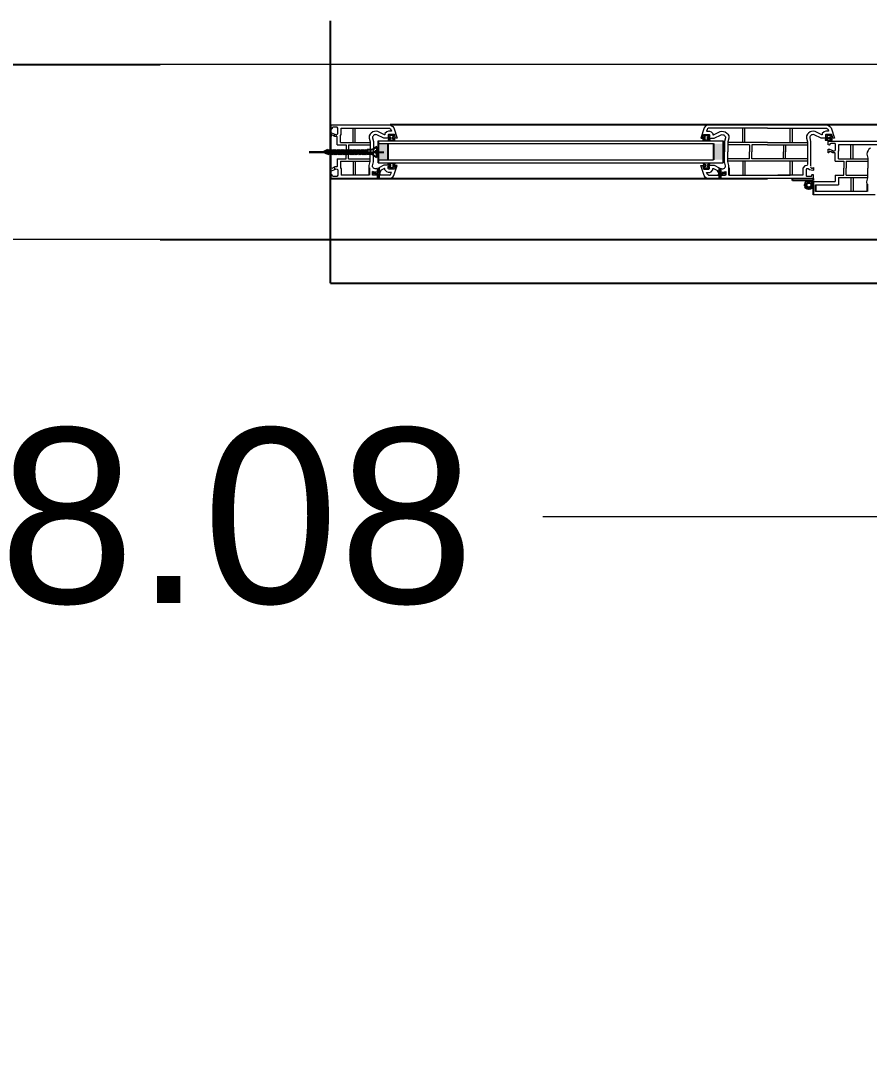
# Model space of a CAD drawing. Header units: metres. Extents: x -355 to 973, y -73 to 238.
# Drawn here: x -300.805 to -299.835, y 113.741 to 114.936 of the extents above; entities that cross this region are included whole.
import ezdxf

# ---------------------------------------------------------------- set-up
doc = ezdxf.new("R2010")
doc.units = ezdxf.units.M
doc.header["$LTSCALE"] = 3
doc.header["$MEASUREMENT"] = 0
for name, pattern in [('1', [30, 6, 6, 6, 6, 6]), ('ACAD_ISO02W100', [15, 12, -3]), ('DASHED2', [0.375, 0.25, -0.125])]:
    doc.linetypes.add(name, pattern=pattern)
for name, color, linetype in [('01B', 10, 'Continuous'), ('4', 4, 'ACAD_ISO02W100'), ('5', 2, 'Continuous')]:
    doc.layers.add(name, color=color, linetype=linetype)
doc.layers.add('05', color=21, linetype='Continuous', lineweight=5)
doc.layers.add('15', color=63, linetype='DASHED2', lineweight=15)
doc.styles.get("Standard").update_dxf_attribs({"font": 'arial.ttf'})
doc.dimstyles.new('ahmad', dxfattribs={"dimtxt": 0.2, "dimasz": 0.1375, "dimexe": 0, "dimexo": 0.0625, "dimgap": 0.09, "dimtad": 0, "dimzin": 0, "dimdsep": 46, "dimtxsty": 'Standard', "dimblk": 'OBLIQUE', "dimcen": 0.09, "dimclrd": 245, "dimclrt": 61, "dimadec": 0, "dimazin": 0, "dimtfac": 1, "dimtofl": 0, "dimtmove": 0, "dimatfit": 3, "dimldrblk": 'OBLIQUE', "dimfxl": 0, "dimfxlon": 1, "dimtolj": 1, "dimtzin": 0, "dimlwd": 13, "dimarcsym": 0})

# ---------------------------------------------------------------- blocks, each defined once
blk = doc.blocks.new('_Oblique')
at = {"color": 0, "linetype": 'ByBlock', "lineweight": -2}
blk.add_line((-0.5, -0.5), (0.5, 0.5), dxfattribs=at)
blk = doc.blocks.new('*D612')
at = {"color": 245, "lineweight": 13, "transparency": 16777216}
for p, q in [((-304.7968, 115.9914), (-298.7765, 115.9914)), ((-291.9197, 115.9914), (-297.94, 115.9914))]:
    blk.add_line(p, q, dxfattribs=at)
at = {"layer": 'Defpoints', "color": 0, "transparency": 16777216}
for p in [(-291.9197, 115.9914), (-304.7968, 114.8861), (-291.9197, 114.8861)]:
    blk.add_point(p, dxfattribs=at)
at = {"color": 245, "lineweight": 13, "transparency": 16777216, "xscale": 0.1375, "yscale": 0.1375, "zscale": 0.1375, "rotation": 180}
blk.add_blockref('_Oblique', (-304.7968, 115.9914), dxfattribs=at)
at = {"color": 245, "lineweight": 13, "transparency": 16777216, "xscale": 0.1375, "yscale": 0.1375, "zscale": 0.1375}
blk.add_blockref('_Oblique', (-291.9197, 115.9914), dxfattribs=at)
at = {"color": 61, "transparency": 16777216, "insert": (-298.3582, 115.9914), "char_height": 0.2, "attachment_point": 5}
blk.add_mtext('\\A1;12.88', dxfattribs=at)
blk = doc.blocks.new('*D636')
at = {"layer": '4', "color": 245, "lineweight": 13, "transparency": 16777216}
for p, q in [((-304.5968, 114.369), (-300.9086, 114.369)), ((-296.5202, 114.369), (-300.2084, 114.369))]:
    blk.add_line(p, q, dxfattribs=at)
at = {"layer": 'Defpoints', "color": 0, "transparency": 16777216}
for p in [(-304.5968, 114.6861), (-296.5202, 114.6861), (-296.5202, 114.369)]:
    blk.add_point(p, dxfattribs=at)
at = {"layer": '4', "color": 245, "lineweight": 13, "transparency": 16777216, "xscale": 0.1375, "yscale": 0.1375, "zscale": 0.1375, "rotation": 180}
blk.add_blockref('_Oblique', (-304.5968, 114.369), dxfattribs=at)
at = {"layer": '4', "color": 245, "lineweight": 13, "transparency": 16777216, "xscale": 0.1375, "yscale": 0.1375, "zscale": 0.1375}
blk.add_blockref('_Oblique', (-296.5202, 114.369), dxfattribs=at)
at = {"layer": '4', "color": 61, "transparency": 16777216, "insert": (-300.5585, 114.369), "char_height": 0.2, "attachment_point": 5}
blk.add_mtext('\\A1;8.08', dxfattribs=at)
blk = doc.blocks.new('DSSSS')
at = {"layer": '05'}
for p, q in [((152.76042, -221.38644), (152.76042, -221.38719)), ((152.76042, -221.38719), (152.76643, -221.38719)), ((152.76643, -221.38719), (152.76643, -221.38631))]:
    blk.add_line(p, q, dxfattribs=at)
blk.add_lwpolyline([(152.76643, -221.38631), (152.76455, -221.38631), (152.76455, -221.38402), (152.76573, -221.38402), (152.76544, -221.383), (152.76167, -221.383), (152.76167, -221.38381), (152.76226, -221.38407), (152.76299, -221.38465), (152.76299, -221.38592), (152.76191, -221.38644), (152.76042, -221.38644)], dxfattribs=at)
blk = doc.blocks.new('ddd')
at = {"layer": '01B'}
for points in [[(1655.8293, 1003.8705), (1655.8184, 1003.8705), (1655.8184, 1003.889), (1655.8293, 1003.889)], [(1656.2018, 1003.8705), (1656.2127, 1003.8705), (1656.2127, 1003.889), (1656.2018, 1003.889)]]:
    blk.add_hatch(color=143, dxfattribs=at).paths.add_polyline_path(points)
at = {"layer": '01B', "color": 32}
blk.add_line((1655.7637, 1003.7293), (1655.7637, 1004.0293), dxfattribs=at)
at = {"layer": '01B', "color": 143}
for p, q in [((1655.7637, 1003.9104), (1655.7637, 1003.8491)), ((1657.1951, 1003.9104), (1655.8322, 1003.9104)), ((1655.8184, 1003.8923), (1655.8184, 1003.8672)), ((1655.8293, 1003.889), (1655.8293, 1003.8705)), ((1656.2018, 1003.889), (1656.2018, 1003.8705)), ((1656.2127, 1003.8923), (1656.2127, 1003.8672)), ((1655.7802, 1003.8793), (1655.7393, 1003.8793)), ((1655.7393, 1003.8793), (1655.8247, 1003.8793)), ((1655.7608, 1003.8819), (1655.7555, 1003.8793)), ((1655.7608, 1003.8768), (1655.7555, 1003.8793)), ((1655.7608, 1003.8819), (1655.7587, 1003.8793)), ((1655.7608, 1003.8768), (1655.7587, 1003.8793)), ((1655.7621, 1003.8819), (1655.76, 1003.8793)), ((1655.7621, 1003.8768), (1655.76, 1003.8793)), ((1655.7608, 1003.8819), (1655.7616, 1003.8813)), ((1655.7608, 1003.8768), (1655.7616, 1003.8774)), ((1655.7633, 1003.8819), (1655.7612, 1003.8793)), ((1655.7633, 1003.8768), (1655.7612, 1003.8793)), ((1655.7621, 1003.8819), (1655.7628, 1003.8813)), ((1655.7621, 1003.8768), (1655.7628, 1003.8774)), ((1655.7646, 1003.8819), (1655.7624, 1003.8793)), ((1655.7646, 1003.8768), (1655.7624, 1003.8793)), ((1655.7633, 1003.8819), (1655.7641, 1003.8813)), ((1655.7633, 1003.8768), (1655.7641, 1003.8774)), ((1655.7658, 1003.8819), (1655.7637, 1003.8793)), ((1655.7658, 1003.8768), (1655.7637, 1003.8793)), ((1655.7646, 1003.8819), (1655.7653, 1003.8813)), ((1655.7646, 1003.8768), (1655.7653, 1003.8774)), ((1655.7671, 1003.8819), (1655.7649, 1003.8793)), ((1655.7671, 1003.8768), (1655.7649, 1003.8793)), ((1655.7658, 1003.8819), (1655.7666, 1003.8813)), ((1655.7658, 1003.8768), (1655.7666, 1003.8774)), ((1655.7683, 1003.8819), (1655.7662, 1003.8793)), ((1655.7683, 1003.8768), (1655.7662, 1003.8793)), ((1655.7671, 1003.8819), (1655.7678, 1003.8813)), ((1655.7671, 1003.8768), (1655.7678, 1003.8774)), ((1655.7696, 1003.8819), (1655.7674, 1003.8793)), ((1655.7696, 1003.8768), (1655.7674, 1003.8793)), ((1655.7683, 1003.8819), (1655.769, 1003.8813)), ((1655.7683, 1003.8768), (1655.769, 1003.8774)), ((1655.7708, 1003.8819), (1655.7687, 1003.8793)), ((1655.7708, 1003.8768), (1655.7687, 1003.8793)), ((1655.7696, 1003.8819), (1655.7703, 1003.8813)), ((1655.7696, 1003.8768), (1655.7703, 1003.8774)), ((1655.7721, 1003.8819), (1655.7699, 1003.8793)), ((1655.7721, 1003.8768), (1655.7699, 1003.8793)), ((1655.7708, 1003.8819), (1655.7715, 1003.8813)), ((1655.7708, 1003.8768), (1655.7715, 1003.8774)), ((1655.7733, 1003.8819), (1655.7712, 1003.8793)), ((1655.7733, 1003.8768), (1655.7712, 1003.8793)), ((1655.7721, 1003.8819), (1655.7728, 1003.8813)), ((1655.7721, 1003.8768), (1655.7728, 1003.8774)), ((1655.7745, 1003.8819), (1655.7724, 1003.8793)), ((1655.7745, 1003.8768), (1655.7724, 1003.8793)), ((1655.7733, 1003.8819), (1655.774, 1003.8813)), ((1655.7733, 1003.8768), (1655.774, 1003.8774)), ((1655.7758, 1003.8819), (1655.7737, 1003.8793)), ((1655.7758, 1003.8768), (1655.7737, 1003.8793)), ((1655.7745, 1003.8819), (1655.7753, 1003.8813)), ((1655.7745, 1003.8768), (1655.7753, 1003.8774)), ((1655.777, 1003.8819), (1655.7749, 1003.8793)), ((1655.777, 1003.8768), (1655.7749, 1003.8793)), ((1655.7758, 1003.8819), (1655.7765, 1003.8813)), ((1655.7758, 1003.8768), (1655.7765, 1003.8774)), ((1655.7783, 1003.8819), (1655.7762, 1003.8793)), ((1655.7783, 1003.8768), (1655.7762, 1003.8793)), ((1655.777, 1003.8819), (1655.7778, 1003.8813)), ((1655.777, 1003.8768), (1655.7778, 1003.8774)), ((1655.7795, 1003.8819), (1655.7774, 1003.8793)), ((1655.7795, 1003.8768), (1655.7774, 1003.8793)), ((1655.7783, 1003.8819), (1655.779, 1003.8813)), ((1655.7783, 1003.8768), (1655.779, 1003.8774)), ((1655.7808, 1003.8819), (1655.7786, 1003.8793)), ((1655.7808, 1003.8768), (1655.7786, 1003.8793)), ((1655.7795, 1003.8819), (1655.7803, 1003.8813)), ((1655.7795, 1003.8768), (1655.7803, 1003.8774)), ((1655.782, 1003.8819), (1655.7799, 1003.8793)), ((1655.782, 1003.8768), (1655.7799, 1003.8793)), ((1655.7808, 1003.8819), (1655.7815, 1003.8813)), ((1655.7808, 1003.8768), (1655.7815, 1003.8774)), ((1655.7833, 1003.8819), (1655.7811, 1003.8793)), ((1655.7833, 1003.8768), (1655.7811, 1003.8793)), ((1655.782, 1003.8819), (1655.7827, 1003.8813)), ((1655.782, 1003.8768), (1655.7827, 1003.8774)), ((1655.7845, 1003.8819), (1655.7824, 1003.8793)), ((1655.7845, 1003.8768), (1655.7824, 1003.8793)), ((1655.7833, 1003.8819), (1655.784, 1003.8813)), ((1655.7833, 1003.8768), (1655.784, 1003.8774)), ((1655.7858, 1003.8819), (1655.7836, 1003.8793)), ((1655.7858, 1003.8768), (1655.7836, 1003.8793)), ((1655.7845, 1003.8819), (1655.7852, 1003.8813)), ((1655.7845, 1003.8768), (1655.7852, 1003.8774)), ((1655.787, 1003.8819), (1655.7849, 1003.8793)), ((1655.787, 1003.8768), (1655.7849, 1003.8793)), ((1655.7858, 1003.8819), (1655.7865, 1003.8813)), ((1655.7858, 1003.8768), (1655.7865, 1003.8774)), ((1655.7882, 1003.8819), (1655.7861, 1003.8793)), ((1655.7882, 1003.8768), (1655.7861, 1003.8793)), ((1655.787, 1003.8819), (1655.7877, 1003.8813)), ((1655.787, 1003.8768), (1655.7877, 1003.8774)), ((1655.7895, 1003.8819), (1655.7874, 1003.8793)), ((1655.7895, 1003.8768), (1655.7874, 1003.8793)), ((1655.7882, 1003.8819), (1655.789, 1003.8813)), ((1655.7882, 1003.8768), (1655.789, 1003.8774)), ((1655.7907, 1003.8819), (1655.7886, 1003.8793)), ((1655.7907, 1003.8768), (1655.7886, 1003.8793)), ((1655.7895, 1003.8819), (1655.7902, 1003.8813)), ((1655.7895, 1003.8768), (1655.7902, 1003.8774)), ((1655.792, 1003.8819), (1655.7899, 1003.8793)), ((1655.792, 1003.8768), (1655.7899, 1003.8793)), ((1655.7907, 1003.8819), (1655.7915, 1003.8813)), ((1655.7907, 1003.8768), (1655.7915, 1003.8774)), ((1655.7932, 1003.8819), (1655.7911, 1003.8793)), ((1655.7932, 1003.8768), (1655.7911, 1003.8793)), ((1655.792, 1003.8819), (1655.7927, 1003.8813)), ((1655.792, 1003.8768), (1655.7927, 1003.8774)), ((1655.7945, 1003.8819), (1655.7923, 1003.8793)), ((1655.7945, 1003.8768), (1655.7923, 1003.8793)), ((1655.7932, 1003.8819), (1655.794, 1003.8813)), ((1655.7932, 1003.8768), (1655.794, 1003.8774)), ((1655.7957, 1003.8819), (1655.7936, 1003.8793)), ((1655.7957, 1003.8768), (1655.7936, 1003.8793)), ((1655.7945, 1003.8819), (1655.7952, 1003.8813)), ((1655.7945, 1003.8768), (1655.7952, 1003.8774)), ((1655.797, 1003.8819), (1655.7948, 1003.8793)), ((1655.797, 1003.8768), (1655.7948, 1003.8793)), ((1655.7957, 1003.8819), (1655.7965, 1003.8813)), ((1655.7957, 1003.8768), (1655.7965, 1003.8774)), ((1655.7982, 1003.8819), (1655.7961, 1003.8793)), ((1655.7982, 1003.8768), (1655.7961, 1003.8793)), ((1655.797, 1003.8819), (1655.7977, 1003.8813)), ((1655.797, 1003.8768), (1655.7977, 1003.8774)), ((1655.7995, 1003.8819), (1655.7973, 1003.8793)), ((1655.7995, 1003.8768), (1655.7973, 1003.8793)), ((1655.7982, 1003.8819), (1655.7989, 1003.8813)), ((1655.7982, 1003.8768), (1655.7989, 1003.8774)), ((1655.8007, 1003.8819), (1655.7986, 1003.8793)), ((1655.8007, 1003.8768), (1655.7986, 1003.8793)), ((1655.7995, 1003.8819), (1655.8002, 1003.8813)), ((1655.7995, 1003.8768), (1655.8002, 1003.8774)), ((1655.8019, 1003.8819), (1655.7998, 1003.8793)), ((1655.8019, 1003.8768), (1655.7998, 1003.8793)), ((1655.8007, 1003.8819), (1655.8014, 1003.8813)), ((1655.8007, 1003.8768), (1655.8014, 1003.8774)), ((1655.8032, 1003.8819), (1655.8011, 1003.8793)), ((1655.8032, 1003.8768), (1655.8011, 1003.8793)), ((1655.8019, 1003.8819), (1655.8027, 1003.8813)), ((1655.8019, 1003.8768), (1655.8027, 1003.8774)), ((1655.8044, 1003.8819), (1655.8023, 1003.8793)), ((1655.8044, 1003.8768), (1655.8023, 1003.8793)), ((1655.8032, 1003.8819), (1655.8039, 1003.8813)), ((1655.8032, 1003.8768), (1655.8039, 1003.8774)), ((1655.8057, 1003.8819), (1655.8036, 1003.8793)), ((1655.8057, 1003.8768), (1655.8036, 1003.8793)), ((1655.8044, 1003.8819), (1655.8052, 1003.8813)), ((1655.8044, 1003.8768), (1655.8052, 1003.8774)), ((1655.8114, 1003.8819), (1655.8057, 1003.8819)), ((1655.8057, 1003.8819), (1655.8057, 1003.8793)), ((1655.8057, 1003.8768), (1655.8057, 1003.8793)), ((1655.8114, 1003.8768), (1655.8057, 1003.8768)), ((1655.8168, 1003.8855), (1655.8114, 1003.8819)), ((1655.8168, 1003.8732), (1655.8114, 1003.8768)), ((1655.8168, 1003.8803), (1655.8147, 1003.8803)), ((1655.8147, 1003.8803), (1655.8147, 1003.8793)), ((1655.8147, 1003.8784), (1655.8147, 1003.8793)), ((1655.8168, 1003.8784), (1655.8147, 1003.8784)), ((1655.8168, 1003.8855), (1655.8168, 1003.8803)), ((1655.8168, 1003.8732), (1655.8168, 1003.8784)), ((1655.8082, 1003.8614), (1655.8082, 1003.8529)), ((1655.8119, 1003.8571), (1655.8119, 1003.8529)), ((1655.8123, 1003.8555), (1655.8122, 1003.8549)), ((1655.8174, 1003.8607), (1655.8174, 1003.8566)), ((1655.8174, 1003.8529), (1655.8174, 1003.8491)), ((1655.8189, 1003.8572), (1655.8178, 1003.8551)), ((1655.8181, 1003.8545), (1655.8189, 1003.8529)), ((1655.8189, 1003.8615), (1655.8189, 1003.8572)), ((1655.8189, 1003.8529), (1655.8189, 1003.8491)), ((1655.8209, 1003.8581), (1655.8193, 1003.8551)), ((1655.8193, 1003.8551), (1655.8204, 1003.8529)), ((1656.2065, 1003.8581), (1656.2081, 1003.8551)), ((1656.2081, 1003.8551), (1656.207, 1003.8529)), ((1656.2084, 1003.8615), (1656.2084, 1003.8572)), ((1656.2084, 1003.8572), (1656.2095, 1003.8551)), ((1656.2092, 1003.8545), (1656.2084, 1003.8529)), ((1656.2084, 1003.8529), (1656.2084, 1003.8491)), ((1656.2099, 1003.8607), (1656.2099, 1003.8566)), ((1656.2099, 1003.8529), (1656.2099, 1003.8491)), ((1656.215, 1003.8555), (1656.2152, 1003.8549)), ((1656.2154, 1003.8571), (1656.2154, 1003.8529)), ((1656.2192, 1003.8614), (1656.2192, 1003.8529)), ((1655.7637, 1003.8491), (1656.2637, 1003.8491)), ((1656.2921, 1003.8467), (1656.2921, 1003.8491)), ((1656.3159, 1003.8467), (1656.2921, 1003.8467)), ((1656.3159, 1003.8491), (1656.3159, 1003.8467)), ((1656.3159, 1003.8456), (1656.3159, 1003.8304)), ((1656.3185, 1003.8418), (1656.3185, 1003.8342)), ((1656.3774, 1003.8427), (1656.3774, 1003.8342))]:
    blk.add_line(p, q, dxfattribs=at)
for radius in [0.00477, 0.00274]:
    blk.add_circle((1656.3109, 1003.8416), radius, dxfattribs=at)
at = {"layer": '05', "color": 143}
for p, q in [((1655.7637, 1003.9064), (1655.7637, 1003.9104)), ((1655.7651, 1003.9057), (1655.7637, 1003.9064)), ((1655.7637, 1003.9013), (1655.7651, 1003.9014)), ((1655.7637, 1003.8972), (1655.7637, 1003.9013)), ((1655.7656, 1003.9063), (1655.7651, 1003.9057)), ((1655.7651, 1003.9014), (1655.7689, 1003.8999)), ((1655.7667, 1003.9078), (1655.7656, 1003.9073)), ((1655.7656, 1003.9073), (1655.7656, 1003.9063)), ((1655.771, 1003.9078), (1655.7667, 1003.9078)), ((1655.7689, 1003.8999), (1655.7702, 1003.8991)), ((1655.7702, 1003.8991), (1655.7715, 1003.8997)), ((1655.7716, 1003.9077), (1655.771, 1003.9078)), ((1655.7715, 1003.8997), (1655.7722, 1003.9006)), ((1655.7722, 1003.9067), (1655.7716, 1003.9077)), ((1655.7722, 1003.9006), (1655.7722, 1003.9067)), ((1655.7752, 1003.8982), (1655.776, 1003.8993)), ((1655.776, 1003.8993), (1655.776, 1003.9066)), ((1655.776, 1003.9066), (1655.8311, 1003.9066)), ((1655.7896, 1003.8904), (1655.7896, 1003.9066)), ((1655.7921, 1003.8904), (1655.7921, 1003.9066)), ((1655.8093, 1003.8999), (1655.8082, 1003.898)), ((1655.8103, 1003.9011), (1655.8093, 1003.8999)), ((1655.8122, 1003.9024), (1655.8103, 1003.9011)), ((1655.814, 1003.903), (1655.8122, 1003.9024)), ((1655.816, 1003.9031), (1655.814, 1003.903)), ((1655.818, 1003.9027), (1655.816, 1003.9031)), ((1655.8257, 1003.899), (1655.818, 1003.9027)), ((1655.8282, 1003.9026), (1655.8261, 1003.9005)), ((1655.8261, 1003.9005), (1655.8261, 1003.899)), ((1655.8301, 1003.9033), (1655.8282, 1003.9026)), ((1655.8334, 1003.9033), (1655.8301, 1003.9033)), ((1655.8311, 1003.9066), (1655.8323, 1003.9058)), ((1655.8323, 1003.9058), (1655.8328, 1003.9052)), ((1655.8328, 1003.9052), (1655.8334, 1003.9033)), ((1656.1945, 1003.9052), (1656.1939, 1003.9033)), ((1656.1939, 1003.9033), (1656.1973, 1003.9033)), ((1656.195, 1003.9058), (1656.1945, 1003.9052)), ((1656.1962, 1003.9066), (1656.195, 1003.9058)), ((1656.2637, 1003.9066), (1656.1962, 1003.9066)), ((1656.1973, 1003.9033), (1656.1992, 1003.9026)), ((1656.1992, 1003.9026), (1656.2012, 1003.9005)), ((1656.2012, 1003.9005), (1656.2012, 1003.899)), ((1656.2017, 1003.899), (1656.2093, 1003.9027)), ((1656.2093, 1003.9027), (1656.2113, 1003.9031)), ((1656.2113, 1003.9031), (1656.2133, 1003.903)), ((1656.2133, 1003.903), (1656.2152, 1003.9024)), ((1656.2152, 1003.9024), (1656.217, 1003.9011)), ((1656.217, 1003.9011), (1656.218, 1003.8999)), ((1656.218, 1003.8999), (1656.2192, 1003.898)), ((1656.2352, 1003.8904), (1656.2352, 1003.9066)), ((1656.2377, 1003.8904), (1656.2377, 1003.9066)), ((1656.2637, 1003.9104), (1656.3322, 1003.9104)), ((1656.2637, 1003.9066), (1656.3311, 1003.9066)), ((1656.2896, 1003.8904), (1656.2896, 1003.9066)), ((1656.2921, 1003.8904), (1656.2921, 1003.9066)), ((1656.3093, 1003.8999), (1656.3082, 1003.898)), ((1656.3103, 1003.9011), (1656.3093, 1003.8999)), ((1656.3122, 1003.9024), (1656.3103, 1003.9011)), ((1656.314, 1003.903), (1656.3122, 1003.9024)), ((1656.3147, 1003.8992), (1656.3138, 1003.8989)), ((1656.316, 1003.9031), (1656.314, 1003.903)), ((1656.3157, 1003.8993), (1656.3147, 1003.8992)), ((1656.3168, 1003.899), (1656.3157, 1003.8993)), ((1656.318, 1003.9027), (1656.316, 1003.9031)), ((1656.3257, 1003.899), (1656.318, 1003.9027)), ((1656.3282, 1003.9026), (1656.3261, 1003.9005)), ((1656.3261, 1003.9005), (1656.3261, 1003.899)), ((1656.3301, 1003.9033), (1656.3282, 1003.9026)), ((1656.3303, 1003.8993), (1656.3299, 1003.8989)), ((1656.3334, 1003.9033), (1656.3301, 1003.9033)), ((1656.3308, 1003.8995), (1656.3303, 1003.8993)), ((1656.3365, 1003.8995), (1656.3308, 1003.8995)), ((1656.3311, 1003.9066), (1656.3323, 1003.9058)), ((1656.3322, 1003.9104), (1656.3349, 1003.9087)), ((1656.3323, 1003.9058), (1656.3328, 1003.9052)), ((1656.3328, 1003.9052), (1656.3334, 1003.9033)), ((1656.3349, 1003.9087), (1656.3362, 1003.907)), ((1656.3362, 1003.907), (1656.3401, 1003.8953)), ((1656.3369, 1003.8993), (1656.3365, 1003.8995)), ((1656.3372, 1003.8989), (1656.3369, 1003.8993)), ((1655.764, 1003.897), (1655.7637, 1003.8972)), ((1655.7646, 1003.8971), (1655.764, 1003.897)), ((1655.7647, 1003.8984), (1655.7646, 1003.8971)), ((1655.7652, 1003.8989), (1655.7647, 1003.8984)), ((1655.7689, 1003.8971), (1655.7652, 1003.8989)), ((1655.7687, 1003.8985), (1655.7678, 1003.899)), ((1655.7678, 1003.899), (1655.7683, 1003.8988)), ((1655.7683, 1003.8988), (1655.7687, 1003.8985)), ((1655.7701, 1003.8971), (1655.7689, 1003.8971)), ((1655.7712, 1003.8971), (1655.7701, 1003.8971)), ((1655.7715, 1003.8967), (1655.7712, 1003.8971)), ((1655.7715, 1003.8878), (1655.7715, 1003.8967)), ((1655.7715, 1003.8878), (1655.7817, 1003.8878)), ((1655.7754, 1003.8979), (1655.7752, 1003.8982)), ((1655.7754, 1003.8904), (1655.7754, 1003.8979)), ((1655.7754, 1003.8904), (1655.8091, 1003.8904)), ((1655.7817, 1003.8878), (1655.7817, 1003.8797)), ((1655.7842, 1003.8878), (1655.8091, 1003.8878)), ((1655.7842, 1003.8878), (1655.7842, 1003.8797)), ((1655.8082, 1003.898), (1655.8081, 1003.8954)), ((1655.8081, 1003.8954), (1655.8091, 1003.891)), ((1655.8091, 1003.891), (1655.8091, 1003.8841)), ((1655.8261, 1003.899), (1655.8257, 1003.899)), ((1656.2012, 1003.899), (1656.2017, 1003.899)), ((1656.2192, 1003.8954), (1656.2182, 1003.891)), ((1656.2182, 1003.891), (1656.2182, 1003.8841)), ((1656.2637, 1003.8904), (1656.2182, 1003.8904)), ((1656.2431, 1003.8878), (1656.2182, 1003.8878)), ((1656.2192, 1003.898), (1656.2192, 1003.8954)), ((1656.2431, 1003.8878), (1656.2431, 1003.8797)), ((1656.2637, 1003.8878), (1656.2457, 1003.8878)), ((1656.2457, 1003.8878), (1656.2457, 1003.8797)), ((1656.2637, 1003.8904), (1656.3091, 1003.8904)), ((1656.2637, 1003.8878), (1656.3091, 1003.8878)), ((1656.2817, 1003.8878), (1656.2817, 1003.8797)), ((1656.2842, 1003.8878), (1656.2842, 1003.8797)), ((1656.3082, 1003.898), (1656.3081, 1003.8954)), ((1656.3081, 1003.8954), (1656.3091, 1003.891)), ((1656.3091, 1003.891), (1656.3091, 1003.8833)), ((1656.3124, 1003.8976), (1656.3119, 1003.8969)), ((1656.3119, 1003.8969), (1656.3119, 1003.8958)), ((1656.3119, 1003.8958), (1656.3129, 1003.8914)), ((1656.313, 1003.8983), (1656.3124, 1003.8976)), ((1656.3129, 1003.8914), (1656.3129, 1003.8833)), ((1656.3138, 1003.8989), (1656.313, 1003.8983)), ((1656.3248, 1003.8951), (1656.3168, 1003.899)), ((1656.3312, 1003.8951), (1656.3248, 1003.8951)), ((1656.3261, 1003.899), (1656.3257, 1003.899)), ((1656.3296, 1003.8939), (1656.3296, 1003.8929)), ((1656.3296, 1003.8929), (1656.3373, 1003.8929)), ((1656.3299, 1003.8989), (1656.3299, 1003.8964)), ((1656.3299, 1003.8964), (1656.3313, 1003.8958)), ((1656.3316, 1003.8953), (1656.3312, 1003.8951)), ((1656.3313, 1003.8958), (1656.3316, 1003.8955)), ((1656.3316, 1003.8955), (1656.3316, 1003.8953)), ((1656.3362, 1003.8953), (1656.3362, 1003.8957)), ((1656.3362, 1003.8957), (1656.3369, 1003.8957)), ((1656.3401, 1003.8953), (1656.3362, 1003.8953)), ((1656.3369, 1003.8957), (1656.3375, 1003.8958)), ((1656.3378, 1003.8966), (1656.3372, 1003.8989)), ((1656.3373, 1003.8929), (1656.3373, 1003.894)), ((1656.3375, 1003.8958), (1656.3377, 1003.8962)), ((1656.3377, 1003.8962), (1656.3378, 1003.8966)), ((1656.3588, 1003.8717), (1656.3588, 1003.8879)), ((1656.3614, 1003.8717), (1656.3614, 1003.8879)), ((1655.7817, 1003.8716), (1655.7817, 1003.8797)), ((1655.7842, 1003.8716), (1655.7842, 1003.8797)), ((1655.8091, 1003.8841), (1655.8091, 1003.8797)), ((1655.8091, 1003.8754), (1655.8091, 1003.8797)), ((1655.8091, 1003.8685), (1655.8091, 1003.8754)), ((1655.8129, 1003.8754), (1655.8129, 1003.8797)), ((1655.8129, 1003.868), (1655.8129, 1003.8754)), ((1656.2144, 1003.8754), (1656.2144, 1003.8797)), ((1656.2144, 1003.868), (1656.2144, 1003.8754)), ((1656.2182, 1003.8841), (1656.2182, 1003.8797)), ((1656.2182, 1003.8754), (1656.2182, 1003.8797)), ((1656.2182, 1003.8685), (1656.2182, 1003.8754)), ((1656.2431, 1003.8716), (1656.2431, 1003.8797)), ((1656.2457, 1003.8716), (1656.2457, 1003.8797)), ((1656.2817, 1003.8716), (1656.2817, 1003.8797)), ((1656.2842, 1003.8716), (1656.2842, 1003.8797)), ((1656.3091, 1003.8833), (1656.3091, 1003.865)), ((1656.3129, 1003.8833), (1656.3129, 1003.8632)), ((1655.7715, 1003.8716), (1655.7817, 1003.8716)), ((1655.7715, 1003.8716), (1655.7715, 1003.8628)), ((1655.7754, 1003.8691), (1655.8091, 1003.8691)), ((1655.7754, 1003.8691), (1655.7754, 1003.8615)), ((1655.7842, 1003.8716), (1655.8091, 1003.8716)), ((1655.7896, 1003.8691), (1655.7896, 1003.8529)), ((1655.7921, 1003.8691), (1655.7921, 1003.8529)), ((1655.8081, 1003.864), (1655.8091, 1003.8685)), ((1655.8082, 1003.8614), (1655.8081, 1003.864)), ((1655.8119, 1003.8636), (1655.8129, 1003.868)), ((1655.8119, 1003.8626), (1655.8119, 1003.8636)), ((1655.8248, 1003.8643), (1655.8189, 1003.8615)), ((1655.8312, 1003.8643), (1655.8248, 1003.8643)), ((1655.8296, 1003.8656), (1655.8296, 1003.8665)), ((1655.8296, 1003.8665), (1655.8373, 1003.8665)), ((1655.8299, 1003.863), (1655.8313, 1003.8637)), ((1655.8316, 1003.8641), (1655.8312, 1003.8643)), ((1655.8313, 1003.8637), (1655.8316, 1003.8639)), ((1655.8316, 1003.8639), (1655.8316, 1003.8641)), ((1655.8362, 1003.8524), (1655.8401, 1003.8641)), ((1655.8401, 1003.8641), (1655.8362, 1003.8641)), ((1655.8362, 1003.8641), (1655.8362, 1003.8638)), ((1655.8362, 1003.8638), (1655.8369, 1003.8638)), ((1655.8369, 1003.8638), (1655.8375, 1003.8637)), ((1655.8373, 1003.8665), (1655.8373, 1003.8654)), ((1655.8375, 1003.8637), (1655.8377, 1003.8632)), ((1656.1911, 1003.8524), (1656.1872, 1003.8641)), ((1656.1872, 1003.8641), (1656.1911, 1003.8641)), ((1656.1899, 1003.8637), (1656.1896, 1003.8632)), ((1656.1904, 1003.8638), (1656.1899, 1003.8637)), ((1656.1977, 1003.8665), (1656.19, 1003.8665)), ((1656.19, 1003.8665), (1656.19, 1003.8654)), ((1656.1911, 1003.8638), (1656.1904, 1003.8638)), ((1656.1911, 1003.8641), (1656.1911, 1003.8638)), ((1656.1957, 1003.8641), (1656.1961, 1003.8643)), ((1656.1957, 1003.8639), (1656.1957, 1003.8641)), ((1656.196, 1003.8637), (1656.1957, 1003.8639)), ((1656.1974, 1003.863), (1656.196, 1003.8637)), ((1656.1961, 1003.8643), (1656.2025, 1003.8643)), ((1656.1977, 1003.8656), (1656.1977, 1003.8665)), ((1656.2025, 1003.8643), (1656.2084, 1003.8615)), ((1656.2154, 1003.8636), (1656.2144, 1003.868)), ((1656.2154, 1003.8626), (1656.2154, 1003.8636)), ((1656.2431, 1003.8716), (1656.2182, 1003.8716)), ((1656.3091, 1003.8691), (1656.2182, 1003.8691)), ((1656.2192, 1003.864), (1656.2182, 1003.8685)), ((1656.2192, 1003.8614), (1656.2192, 1003.864)), ((1656.2352, 1003.8691), (1656.2352, 1003.8529)), ((1656.2377, 1003.8691), (1656.2377, 1003.8529)), ((1656.3091, 1003.8716), (1656.2457, 1003.8716)), ((1656.2896, 1003.8529), (1656.2896, 1003.8691)), ((1656.2921, 1003.8529), (1656.2921, 1003.8691)), ((1656.3064, 1003.8635), (1656.3038, 1003.8611)), ((1656.3087, 1003.8641), (1656.3064, 1003.8635)), ((1656.3091, 1003.8641), (1656.3087, 1003.8641)), ((1656.3408, 1003.8691), (1656.3509, 1003.8691)), ((1656.3446, 1003.8717), (1656.3783, 1003.8717)), ((1656.3509, 1003.8691), (1656.3509, 1003.861)), ((1656.3534, 1003.8691), (1656.3783, 1003.8691)), ((1656.3534, 1003.8691), (1656.3534, 1003.861)), ((1655.764, 1003.8625), (1655.7637, 1003.8623)), ((1655.7637, 1003.8623), (1655.7637, 1003.8581)), ((1655.7637, 1003.8581), (1655.7651, 1003.858)), ((1655.7651, 1003.8537), (1655.7637, 1003.8531)), ((1655.7637, 1003.8531), (1655.7637, 1003.8491)), ((1655.7646, 1003.8623), (1655.764, 1003.8625)), ((1655.7647, 1003.8611), (1655.7646, 1003.8623)), ((1655.7652, 1003.8606), (1655.7647, 1003.8611)), ((1655.7651, 1003.858), (1655.7689, 1003.8595)), ((1655.7656, 1003.8532), (1655.7651, 1003.8537)), ((1655.7689, 1003.8624), (1655.7652, 1003.8606)), ((1655.7656, 1003.8521), (1655.7656, 1003.8532)), ((1655.7667, 1003.8516), (1655.7656, 1003.8521)), ((1655.771, 1003.8516), (1655.7667, 1003.8516)), ((1655.7687, 1003.8609), (1655.7678, 1003.8604)), ((1655.7678, 1003.8604), (1655.7683, 1003.8606)), ((1655.7683, 1003.8606), (1655.7687, 1003.8609)), ((1655.7701, 1003.8623), (1655.7689, 1003.8624)), ((1655.7689, 1003.8595), (1655.7702, 1003.8603)), ((1655.7712, 1003.8623), (1655.7701, 1003.8623)), ((1655.7702, 1003.8603), (1655.7715, 1003.8597)), ((1655.7716, 1003.8517), (1655.771, 1003.8516)), ((1655.7715, 1003.8628), (1655.7712, 1003.8623)), ((1655.7715, 1003.8597), (1655.7722, 1003.8589)), ((1655.7722, 1003.8528), (1655.7716, 1003.8517)), ((1655.7722, 1003.8589), (1655.7722, 1003.8528)), ((1655.7754, 1003.8615), (1655.7752, 1003.8613)), ((1655.7752, 1003.8613), (1655.776, 1003.8601)), ((1655.776, 1003.8601), (1655.776, 1003.8529)), ((1655.8082, 1003.8529), (1655.776, 1003.8529)), ((1655.8124, 1003.8618), (1655.8119, 1003.8626)), ((1655.814, 1003.8565), (1655.8119, 1003.8571)), ((1655.8174, 1003.8529), (1655.8119, 1003.8529)), ((1655.8143, 1003.8543), (1655.8122, 1003.8549)), ((1655.8144, 1003.8549), (1655.8123, 1003.8555)), ((1655.813, 1003.8611), (1655.8124, 1003.8618)), ((1655.8138, 1003.8605), (1655.813, 1003.8611)), ((1655.8147, 1003.8603), (1655.8138, 1003.8605)), ((1655.816, 1003.8563), (1655.814, 1003.8565)), ((1655.8165, 1003.8541), (1655.8143, 1003.8543)), ((1655.8164, 1003.8547), (1655.8144, 1003.8549)), ((1655.8157, 1003.8602), (1655.8147, 1003.8603)), ((1655.8168, 1003.8604), (1655.8157, 1003.8602)), ((1655.8174, 1003.8566), (1655.816, 1003.8563)), ((1655.8178, 1003.8551), (1655.8164, 1003.8547)), ((1655.8181, 1003.8545), (1655.8165, 1003.8541)), ((1655.8174, 1003.8607), (1655.8168, 1003.8604)), ((1655.8311, 1003.8529), (1655.8204, 1003.8529)), ((1655.8257, 1003.8605), (1655.8209, 1003.8581)), ((1655.8261, 1003.8605), (1655.8257, 1003.8605)), ((1655.8261, 1003.859), (1655.8261, 1003.8605)), ((1655.8282, 1003.8568), (1655.8261, 1003.859)), ((1655.8301, 1003.8561), (1655.8282, 1003.8568)), ((1655.8299, 1003.8605), (1655.8299, 1003.863)), ((1655.8303, 1003.8601), (1655.8299, 1003.8605)), ((1655.8334, 1003.8561), (1655.8301, 1003.8561)), ((1655.8308, 1003.8599), (1655.8303, 1003.8601)), ((1655.8365, 1003.8599), (1655.8308, 1003.8599)), ((1655.8311, 1003.8529), (1655.8323, 1003.8536)), ((1655.8323, 1003.8536), (1655.8328, 1003.8543)), ((1655.8328, 1003.8543), (1655.8334, 1003.8561)), ((1655.8349, 1003.8507), (1655.8362, 1003.8524)), ((1655.8369, 1003.8602), (1655.8365, 1003.8599)), ((1655.8372, 1003.8605), (1655.8369, 1003.8602)), ((1655.8378, 1003.8628), (1655.8372, 1003.8605)), ((1655.8377, 1003.8632), (1655.8378, 1003.8628)), ((1656.1896, 1003.8632), (1656.1895, 1003.8628)), ((1656.1895, 1003.8628), (1656.1902, 1003.8605)), ((1656.1902, 1003.8605), (1656.1905, 1003.8602)), ((1656.1905, 1003.8602), (1656.1908, 1003.8599)), ((1656.1908, 1003.8599), (1656.1965, 1003.8599)), ((1656.1924, 1003.8507), (1656.1911, 1003.8524)), ((1656.1945, 1003.8543), (1656.1939, 1003.8561)), ((1656.1939, 1003.8561), (1656.1973, 1003.8561)), ((1656.195, 1003.8536), (1656.1945, 1003.8543)), ((1656.1962, 1003.8529), (1656.195, 1003.8536)), ((1656.1962, 1003.8529), (1656.207, 1003.8529)), ((1656.1965, 1003.8599), (1656.197, 1003.8601)), ((1656.197, 1003.8601), (1656.1974, 1003.8605)), ((1656.1973, 1003.8561), (1656.1992, 1003.8568)), ((1656.1974, 1003.8605), (1656.1974, 1003.863)), ((1656.1992, 1003.8568), (1656.2012, 1003.859)), ((1656.2012, 1003.859), (1656.2012, 1003.8605)), ((1656.2012, 1003.8605), (1656.2017, 1003.8605)), ((1656.2017, 1003.8605), (1656.2065, 1003.8581)), ((1656.2092, 1003.8545), (1656.2109, 1003.8541)), ((1656.2095, 1003.8551), (1656.2109, 1003.8547)), ((1656.2099, 1003.8607), (1656.2106, 1003.8604)), ((1656.2099, 1003.8566), (1656.2113, 1003.8563)), ((1656.2099, 1003.8529), (1656.2154, 1003.8529)), ((1656.2106, 1003.8604), (1656.2116, 1003.8602)), ((1656.2109, 1003.8547), (1656.2129, 1003.8549)), ((1656.2109, 1003.8541), (1656.213, 1003.8543)), ((1656.2113, 1003.8563), (1656.2133, 1003.8565)), ((1656.2116, 1003.8602), (1656.2126, 1003.8603)), ((1656.2126, 1003.8603), (1656.2135, 1003.8605)), ((1656.2129, 1003.8549), (1656.215, 1003.8555)), ((1656.213, 1003.8543), (1656.2152, 1003.8549)), ((1656.2133, 1003.8565), (1656.2154, 1003.8571)), ((1656.2135, 1003.8605), (1656.2143, 1003.8611)), ((1656.2143, 1003.8611), (1656.2149, 1003.8618)), ((1656.2149, 1003.8618), (1656.2154, 1003.8626)), ((1656.2192, 1003.8529), (1656.2896, 1003.8529)), ((1656.3038, 1003.8529), (1656.2754, 1003.8529)), ((1656.3038, 1003.8611), (1656.3038, 1003.8529)), ((1656.3083, 1003.86), (1656.3076, 1003.8594)), ((1656.3076, 1003.8594), (1656.3076, 1003.8528)), ((1656.3076, 1003.8528), (1656.3079, 1003.8522)), ((1656.3079, 1003.8522), (1656.3083, 1003.8519)), ((1656.3092, 1003.8603), (1656.3083, 1003.86)), ((1656.3083, 1003.8519), (1656.3138, 1003.8519)), ((1656.3102, 1003.8603), (1656.3092, 1003.8603)), ((1656.3114, 1003.859), (1656.3102, 1003.8603)), ((1656.3154, 1003.8583), (1656.3114, 1003.859)), ((1656.3129, 1003.8623), (1656.3132, 1003.8616)), ((1656.3132, 1003.8616), (1656.3139, 1003.8611)), ((1656.3138, 1003.8519), (1656.3142, 1003.8521)), ((1656.3139, 1003.8611), (1656.3146, 1003.8606)), ((1656.3142, 1003.8521), (1656.3144, 1003.8526)), ((1656.3144, 1003.8533), (1656.3147, 1003.8536)), ((1656.3144, 1003.8526), (1656.3144, 1003.8533)), ((1656.3146, 1003.8606), (1656.3154, 1003.8612)), ((1656.3147, 1003.8536), (1656.3157, 1003.8536)), ((1656.3154, 1003.8612), (1656.316, 1003.8616)), ((1656.316, 1003.8587), (1656.3154, 1003.8583)), ((1656.3157, 1003.8536), (1656.3159, 1003.8532)), ((1656.3159, 1003.8532), (1656.3159, 1003.8491)), ((1656.316, 1003.8616), (1656.316, 1003.8587)), ((1656.3408, 1003.8529), (1656.3408, 1003.8456)), ((1656.3408, 1003.8529), (1656.3509, 1003.8529)), ((1656.3509, 1003.8529), (1656.3509, 1003.861)), ((1656.3534, 1003.8529), (1656.3534, 1003.861)), ((1656.3534, 1003.8529), (1656.3783, 1003.8529)), ((1656.3783, 1003.8567), (1656.3783, 1003.861)), ((1656.3783, 1003.8498), (1656.3783, 1003.8567)), ((1655.8174, 1003.8491), (1655.7637, 1003.8491)), ((1655.8322, 1003.8491), (1655.8189, 1003.8491)), ((1655.8322, 1003.8491), (1655.8349, 1003.8507)), ((1656.1951, 1003.8491), (1656.1924, 1003.8507)), ((1656.1951, 1003.8491), (1656.2084, 1003.8491)), ((1656.2099, 1003.8491), (1656.2637, 1003.8491)), ((1656.3159, 1003.8491), (1656.2637, 1003.8491)), ((1656.3159, 1003.8456), (1656.3408, 1003.8456)), ((1656.3185, 1003.8418), (1656.3446, 1003.8418)), ((1656.3446, 1003.8504), (1656.3446, 1003.8418)), ((1656.3446, 1003.8504), (1656.3783, 1003.8504)), ((1656.3588, 1003.8504), (1656.3588, 1003.8342)), ((1656.3614, 1003.8504), (1656.3614, 1003.8342)), ((1656.3773, 1003.8453), (1656.3783, 1003.8498)), ((1656.3774, 1003.8427), (1656.3773, 1003.8453)), ((1656.3866, 1003.8304), (1656.3159, 1003.8304)), ((1656.3774, 1003.8342), (1656.3185, 1003.8342))]:
    blk.add_line(p, q, dxfattribs=at)
at = {"layer": '05', "color": 107}
for p, q in [((1655.8184, 1003.8923), (1656.2127, 1003.8923)), ((1655.8184, 1003.889), (1656.2018, 1003.889)), ((1655.8184, 1003.8705), (1656.2018, 1003.8705)), ((1655.8184, 1003.8672), (1656.2127, 1003.8672))]:
    blk.add_line(p, q, dxfattribs=at)
at = {"layer": '05', "color": 143}
for points in [[(1655.7637, 1003.9104), (1655.8322, 1003.9104), (1655.8349, 1003.9087), (1655.8362, 1003.907), (1655.8401, 1003.8953), (1655.8362, 1003.8953), (1655.8362, 1003.8957), (1655.8369, 1003.8957), (1655.8375, 1003.8958), (1655.8377, 1003.8962), (1655.8378, 1003.8966), (1655.8372, 1003.8989), (1655.8369, 1003.8993), (1655.8365, 1003.8995), (1655.8308, 1003.8995), (1655.8303, 1003.8993), (1655.8299, 1003.8989), (1655.8299, 1003.8964), (1655.8313, 1003.8958), (1655.8316, 1003.8955), (1655.8316, 1003.8953), (1655.8312, 1003.8951), (1655.8248, 1003.8951), (1655.8168, 1003.899), (1655.8157, 1003.8993), (1655.8147, 1003.8992), (1655.8138, 1003.8989), (1655.813, 1003.8983), (1655.8124, 1003.8976), (1655.8119, 1003.8969), (1655.8119, 1003.8958), (1655.8129, 1003.8914), (1655.8129, 1003.8841), (1655.8129, 1003.8797)], [(1656.2637, 1003.9104), (1656.1951, 1003.9104), (1656.1924, 1003.9087), (1656.1911, 1003.907), (1656.1872, 1003.8953), (1656.1911, 1003.8953), (1656.1911, 1003.8957), (1656.1904, 1003.8957), (1656.1899, 1003.8958), (1656.1896, 1003.8962), (1656.1895, 1003.8966), (1656.1902, 1003.8989), (1656.1905, 1003.8993), (1656.1908, 1003.8995), (1656.1965, 1003.8995), (1656.197, 1003.8993), (1656.1974, 1003.8989), (1656.1974, 1003.8964), (1656.196, 1003.8958), (1656.1957, 1003.8955), (1656.1957, 1003.8953), (1656.1961, 1003.8951), (1656.2025, 1003.8951), (1656.2106, 1003.899), (1656.2116, 1003.8993), (1656.2126, 1003.8992), (1656.2135, 1003.8989), (1656.2143, 1003.8983), (1656.2149, 1003.8976), (1656.2154, 1003.8969), (1656.2154, 1003.8958), (1656.2144, 1003.8914), (1656.2144, 1003.8841), (1656.2144, 1003.8797)], [(1656.3373, 1003.894), (1656.3349, 1003.894), (1656.3349, 1003.8969), (1656.3364, 1003.8969), (1656.336, 1003.8982), (1656.3312, 1003.8982), (1656.3312, 1003.8972), (1656.332, 1003.8969), (1656.3329, 1003.8961), (1656.3329, 1003.8945), (1656.3315, 1003.8939), (1656.3296, 1003.8939)], [(1656.3329, 1003.8917), (1656.4015, 1003.8917)], [(1656.3408, 1003.8691), (1656.3408, 1003.878), (1656.3404, 1003.8784), (1656.3393, 1003.8784), (1656.3381, 1003.8784), (1656.3344, 1003.8802), (1656.3339, 1003.8797), (1656.3338, 1003.8785), (1656.3333, 1003.8783), (1656.3329, 1003.8785), (1656.3329, 1003.8826), (1656.3343, 1003.8828), (1656.3381, 1003.8813), (1656.3394, 1003.8805), (1656.3408, 1003.881), (1656.3414, 1003.8819), (1656.3414, 1003.888), (1656.3409, 1003.889), (1656.3403, 1003.8891), (1656.336, 1003.8891), (1656.3348, 1003.8887), (1656.3348, 1003.8876), (1656.3343, 1003.8871), (1656.3329, 1003.8877), (1656.3329, 1003.8917)], [(1656.3446, 1003.8717), (1656.3446, 1003.8792), (1656.3444, 1003.8795), (1656.3452, 1003.8806), (1656.3452, 1003.8879), (1656.4004, 1003.8879)], [(1656.3814, 1003.8837), (1656.3795, 1003.8825), (1656.3785, 1003.8812), (1656.3774, 1003.8794), (1656.3773, 1003.8768), (1656.3783, 1003.8723), (1656.3783, 1003.8654), (1656.3783, 1003.861)], [(1655.8373, 1003.8654), (1655.8349, 1003.8654), (1655.8349, 1003.8625), (1655.8364, 1003.8625), (1655.836, 1003.8612), (1655.8312, 1003.8612), (1655.8312, 1003.8622), (1655.832, 1003.8626), (1655.8329, 1003.8633), (1655.8329, 1003.8649), (1655.8315, 1003.8656), (1655.8296, 1003.8656)], [(1656.19, 1003.8654), (1656.1924, 1003.8654), (1656.1924, 1003.8625), (1656.1909, 1003.8625), (1656.1913, 1003.8612), (1656.1961, 1003.8612), (1656.1961, 1003.8622), (1656.1953, 1003.8626), (1656.1944, 1003.8633), (1656.1944, 1003.8649), (1656.1958, 1003.8656), (1656.1977, 1003.8656)]]:
    blk.add_lwpolyline(points, dxfattribs=at)
blk.add_lwpolyline([(1656.3376, 1003.8801), (1656.338, 1003.8799), (1656.337, 1003.8803)], close=True, dxfattribs=at)
at = {"layer": '15'}
for p, q in [((1657.2637, 1003.9793), (1655.7637, 1003.9793)), ((1655.7637, 1003.7793), (1657.2637, 1003.7793))]:
    blk.add_line(p, q, dxfattribs=at)
at = {"layer": '5', "color": 32}
blk.add_line((1655.7637, 1003.7293), (1657.2637, 1003.7293), dxfattribs=at)
at = {"layer": '01B', "color": 143, "yscale": 1.275494208194687, "zscale": 1.275494208194687}
for p, xscale in [((1460.9846, 1286.271), 1.275494208194687), ((1851.0427, 1286.271), -1.275494208194687)]:
    blk.add_blockref('DSSSS', p, dxfattribs=dict(at, xscale=xscale))

msp = doc.modelspace()

# ---------------------------------------------------------------- linework, layer by layer
at = {"layer": '01B', "color": 0, "linetype": '1'}
for p, q in [((-301.1459, 114.8861), (-300.6459, 114.8861)), ((-300.6459, 114.6861), (-299.4459, 114.6861))]:
    msp.add_line(p, q, dxfattribs=at)
at = {"layer": '05', "color": 0, "linetype": '1'}
for points in [[(-291.9198, 97.8861), (-291.9198, 114.8861), (-304.7968, 114.8861), (-304.7968, 97.8861)], [(-292.1198, 107.5861), (-292.1198, 114.6861), (-304.5968, 114.6861), (-304.5968, 102.4046)]]:
    msp.add_lwpolyline(points, dxfattribs=at)

# ---------------------------------------------------------------- block references
at = {"layer": '05'}
msp.add_blockref('ddd', (-1956.215, -889.0932), dxfattribs=at)

# ---------------------------------------------------------------- dimensions: what is measured, and where the dimension line sits
dim = msp.add_linear_dim(base=(-291.9197, 115.9914), p1=(-304.7968, 114.8861), p2=(-291.9197, 114.8861), dimstyle='ahmad')
dim.commit()
dim.dimension.update_dxf_attribs({"geometry": '*D612', "text_midpoint": (-298.3582, 115.9914)})
at = {"layer": '4', "color": 0}
dim = msp.add_linear_dim(base=(-296.5202, 114.369), p1=(-304.5968, 114.6861), p2=(-296.5202, 114.6861), dimstyle='ahmad', dxfattribs=at)
dim.commit()
dim.dimension.update_dxf_attribs({"geometry": '*D636', "text_midpoint": (-300.5585, 114.369)})

doc.saveas('drawing.dxf')
